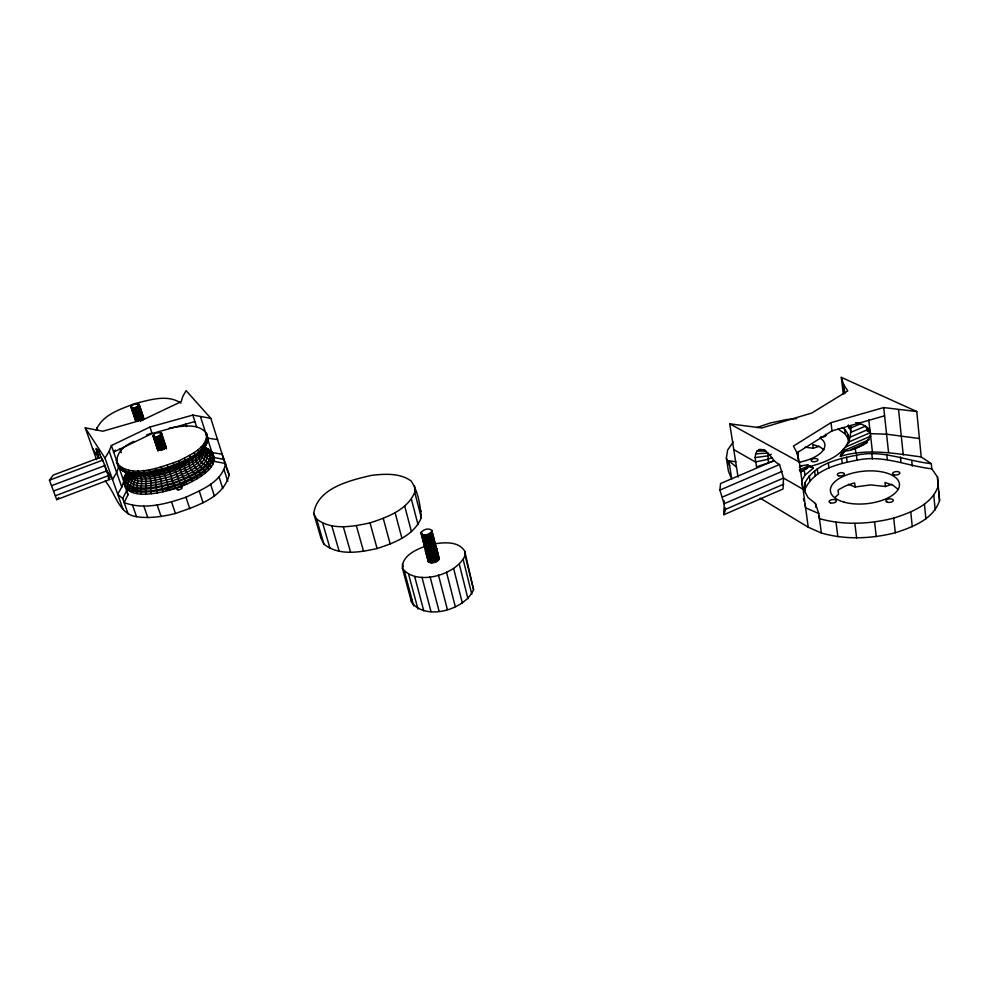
<?xml version="1.0" encoding="UTF-8"?>
<svg xmlns="http://www.w3.org/2000/svg" width="989" height="989" viewBox="0 0 989 989"><rect width="100%" height="100%" fill="white"/><g stroke="black" fill="none" stroke-linecap="round" stroke-linejoin="round"><path stroke-width="1.48" d="M848.921 442.837C849.502 437.051 847.425 430.623 842.282 427.52M848.377 435.247L848.253 441.984C841.379 456.72 824.344 462.518 809.756 466.573M181.061 486.501C193.572 481.742 228.187 464.521 207.888 448.734L204.822 448.252C217.073 464.793 183.546 476.228 172.556 480.864C160.886 483.609 126.753 494.203 126.963 473.484L124.75 475.672C118.309 505.33 167.141 491.706 181.061 486.501L174.225 467.785L179.973 464.805L179.083 460.8C189.727 455.002 207.764 448.066 206.528 433.454C198.109 422.365 181.172 426.482 169.292 428.064M939.55 500.533L937.461 476.995L931.786 468.798L931.304 463.68C906.258 460.961 882.225 449.439 856.437 455.237C837.411 458.896 814.392 464.286 804.848 483.077L804.366 490.495L807.939 497.467L815.443 503.512L818.768 513.489L821.34 533.009C845.434 539.945 871.148 538.832 895.305 532.762C912.587 527.125 933.307 519.423 939.55 500.533L938.796 491.36M805.244 492.559L804.848 483.077M931.304 463.68L921.216 456.943C894.415 453.382 866.982 448.227 840.378 456.349L842.677 449.711C850.404 444.308 850.861 433.998 850.874 425.418L851.22 428.41M842.677 449.711L845.224 451.033C863.595 449.76 885.785 429.313 855.708 422.575M724.282 500.891L723.911 514.688L783.028 489.011L783.498 478.07L779.542 464.509C771.494 461.356 769.009 448.289 758.983 449.624L756.956 451.145L755.645 453.852L755.126 457.548L756.523 466.882L773.633 460.985M801.646 483.275L803.068 489.271L783.498 478.07L724.035 503.772L719.918 490.087L720.561 483.522L773.942 460.676M214.316 458.636L212.672 453.444L205.885 450.576L203.375 447.213C214.18 463.668 182.668 474.015 171.839 478.688C160.23 481.309 128.508 491.582 127.47 471.79L127.445 476.006L123.625 482.348L125.418 487.552M313.748 513.476C317.222 487.923 350.539 480.234 371.654 475.326C384.845 473.867 399.717 472.829 411.09 480.938C418.137 491.422 420.288 505.194 421.289 517.63C414.168 535.506 394.055 543.01 377.093 548.536C359.885 552.307 338.745 556.177 323.91 544.111L321.066 538.473L313.748 513.476L316.554 518.953L323.91 544.111M206.528 433.454C211.077 443.863 200.421 452.838 192.929 458.191C177.983 467.995 160.292 473.706 142.428 474.572C114.835 477.675 106.355 453.58 133.849 441.354M127.247 471.765C133.874 488.022 158.203 479.393 171.097 476.451C183.126 471.283 207.789 463.965 203.511 447.077C198.097 456.226 210.706 457.907 213.031 463.952M127.161 489.493L126.332 486.464L129.843 479.591L128.607 473.323C142.923 481.037 160.379 475.214 174.818 470.554C185.685 465.547 200.705 460.12 203.549 447.053C203.301 463.099 182.693 469.058 170.368 474.287C157.177 477.576 139.696 483.448 128.088 473.607L128.31 477.922L124.602 484.548C140.055 497.195 163.012 488.628 180.023 483.448C192.484 477.415 213.562 470.158 212.672 453.444M735.927 461.776L728.844 460.763L731.724 478.985L728.473 471.382L726.359 458.068L727.62 450.044L733.183 442.058M186.773 484.116L181.061 472.618L179.417 466.882L179.701 464.904L185.227 462.296L184.523 458.204M724.764 509.483L723.911 514.688L725.308 509.483M797.703 456.3L798.568 451.318M124.75 475.672C118.507 499.346 156.447 491.236 168.439 488.442C185.178 482.607 208.741 476.006 213.698 456.695L211.498 454.717L206.305 452.616L203.907 449.043M105.217 481.037C115.429 492.658 118.643 514.243 136.569 516.728C149.611 518.644 162.752 516.604 175.436 513.476C195.55 506.343 223.539 498.184 229.176 474.807L222.129 454.161L211.955 452.616M126.777 490.148L127.964 494.846L124.157 502.61C144.283 510.213 166.449 503.846 185.957 497.207C201.187 489.975 222.105 482.113 225.603 463.52L214.86 461.467L214.007 458.785M96.205 430.104C102.201 414.688 120.646 409.137 134.801 403.611C149.302 400.063 167.425 393.894 180.888 403.116M161.652 433.528C153.023 442.652 149.166 430.759 161.516 433.12L166.152 447.028M128.15 513.959L122.723 498.53L117.703 494.191L121.771 487.095L123.823 481.223L118.767 466.721L116.653 472.519L112.523 479.529L106.515 470.158M139.103 404.414C132.415 413.501 126.283 402.622 139.103 404.414L143.405 417.21M123.106 509.533L104.97 458.105L109.186 451.231L111.361 445.557L149.945 427.038L192.806 415.083L210.805 418.31L226.506 468.02M425.047 546.361C415.392 549.847 401.707 556.152 402.412 568.255L411.56 602.202C425.641 621.29 465.226 609.756 473.558 589.592L464.756 551.232C458.673 541.131 444.444 542.269 434.319 543.913M206.726 438.226L207.467 441.255L205.65 445.532C193.696 455.237 206.676 459.737 211.238 466.833M205.663 440.921L206.417 443.937L199.444 452.826L198.616 456.411L201.299 462.333L207.579 466.857L208.704 469.812M192.163 481.507C190.37 475.041 182.075 469.824 184.832 462.456L198.233 453.976L202.04 449.661L201.262 446.657M402.412 568.255C416.097 586.798 456.906 574.856 465.09 555.385L464.756 551.232M127.26 473.892L123.427 479.925L124.243 482.892M425.789 549.872L425.455 551.405L428.435 561.913L431.55 562.84L434.468 562.432L437.15 561.307L439.227 558.958L436.668 548.351L435.481 547.226M428.991 552.962L434.604 551.429L436.668 548.351M202.04 449.661L197.516 454.334L189.554 459.848L188.54 462.197L189.962 468.032L196.032 475.709L197.132 478.713M207.282 449.043L209.952 450.502L204.303 447.387C224.515 462.432 184.313 479.022 173.211 482.83C161.949 486.341 119.236 496.688 126.889 472.458L125.467 475.561M421.03 533.454C423.824 536.421 430.042 534.579 431.872 531.204L431.847 530.5C429.028 527.557 422.859 529.387 421.005 532.75L428.435 561.913M818.496 515.788L819.448 518.656C843.679 525.431 869.467 524.207 893.71 518.125C911.005 512.45 931.799 504.922 938.202 486.056L937.461 476.995M126.036 472.989L124.144 478.33M316.554 518.953C331.661 530.734 352.752 526.605 370.022 522.872C387.02 517.321 407.245 510.077 414.737 492.324L414.614 486.118M122.723 498.53L126.555 490.804L125.368 486.118M725.518 507.852L724.529 509.792L783.832 484.078M805.528 488.096C815.01 469.281 838.017 463.853 857.03 460.206C882.794 454.433 906.777 466.042 931.786 468.798M801.572 480.877L805.009 475.202L813.403 468.032L807.469 464.917L799.631 465.943M202.621 449.426C185.438 469.639 153.023 480.901 127.532 472.173L129.46 472.915M49.45 480.209L53.245 475.066L101.101 457.103L104.995 465.535L109.73 479.504L56.707 499.655L49.45 480.209L102.868 460.108M157.795 448.029C155.409 452.937 169.725 448.314 164.928 445.73M115.416 450.057L113.648 452.097L152.121 433.528L194.895 421.586M135.654 418.693C133.626 422.711 145.16 419.732 143.108 416.703M429.065 558.921L428.027 561.27M199.444 452.826L200.606 451.528M845.224 451.033L840.378 456.349L843.976 450.613L869.22 439.697M56.707 499.655L58.784 497.64M834.963 497.479L838.536 494.302L838.042 490.309L838.969 489.481L845.261 486.032L852.926 483.349L854.681 482.991L855.164 486.971L870.728 484.907L885.452 486.514L891.744 484.289M800.385 472.161L809.942 466.276L813.403 468.032L807.469 464.917M205.774 443.529L206.676 442.911M797.159 452.739L832.021 430.87L884.599 415.8M921.216 456.943L916.778 411.535L883.709 407.567L830.995 422.649L793.438 446.076L797.245 453.283L799.372 462.061L808.236 527.211L821.34 533.009M203.042 448.759L204.599 446.756L203.833 443.74M435.889 561.95L433.343 552.06L435.642 550.688L438.176 560.565M198.233 453.976C190.42 461.072 203.264 466.833 205.477 472.816M799.26 469.923L808.73 465.831L809.942 466.276M800.237 471.432L806.999 468.514M850.552 449.686L867.501 442.355M863.904 444.296L866.611 443.121M858.563 447.003L864.188 444.568M867.266 431.439L869.702 430.388M848.686 441.996L869.64 432.972L865.437 426.123L850.676 432.453M722.465 497.047L782.027 471.382M799.359 466.944L802.067 465.782M845.459 447.065L870.79 436.137M719.918 490.087L779.542 464.509M849.897 437.262L867.341 429.758M771.296 454.285L767.402 455.941L755.126 457.548M771.803 457.61L767.625 459.391L755.423 461.999L733.764 449.587M850.985 427.891L860.146 423.972M189.554 459.848L190.395 458.426L189.542 455.447M116.455 462.493C130.325 479.962 161.825 466.61 179.083 460.8M146.52 435.073L150.649 433.405M161.256 467.08L165.237 475.808L169.094 490.42M53.641 490.989L106.936 470.813M55.372 495.761L108.555 475.585M51.613 485.673L104.995 465.535M173.322 463.173L174.41 467.105L162.752 470.888M805.083 447.176L813.267 448.277L819.226 446.224M756.61 427.631L770.258 422.983L786.75 419.534L796.639 418.619M155.174 468.551L160.107 477.057L163.061 491.879M149.203 469.664L150.291 472.569L153.419 474.596L155.075 477.984L157.14 492.955M156.88 472.309L162.901 470.838M151.441 493.647C149.079 487.416 154.061 477.452 146.149 473.941L131.265 473.842L122.846 470.974L121.61 468.081M803.229 470.937L801.288 471.37L799.644 470.504M431.884 552.443L426.63 552.542L429.189 562.407M151.132 473.372L157.177 472.223M102.72 460.973L98.208 450.935L96.131 448.376L97.651 454.68L100.408 454.31M151.552 473.261L145.593 474.065L143.479 470.381M124.799 469.305L126.023 472.198L128.533 472.903L120.374 469.404L119.137 466.524M755.645 453.852L767.835 453.061L768.465 463.198M96.761 451.738L99.58 451.565M142.329 474.164L146.149 473.941M756.956 451.145L765.894 450.996M96.242 449.587L99.098 449.55M116.282 460.108L118.655 467.537L121.523 468.465M207.888 448.734L211.93 452.282L209.804 450.452L204.797 448.771M758.983 449.624L764.732 449.698M870.629 433.689L886.589 434.183L919.411 438.523M738.054 477.094L729.746 423.824L761.765 427.99L811.722 413.056L847.758 390.927L843.704 384.696L841.305 377.353L916.778 411.535M132.167 473.706L134.974 474.015M217.518 439.586L207.331 438.115L212.548 454.211M96.551 459.625L85.252 427.866L102.905 431.216L144.035 419.348L181.197 401.645L182.755 396.589L186.093 390.618L210.805 418.31M213.575 457.437L224.33 459.465M129.744 473.162C142.589 473.521 135.654 486.403 136.68 493.301M425.455 551.405L427.829 552.727L423.168 534.802M855.164 486.971L850.095 484.956A9.457 4.463 -6.1 0 0 848.377 484.276M818.768 513.489L805.602 507.839L804.675 503.92M729.746 423.824L799.372 462.061M205.304 447.325L206.788 448.153M130.437 473.286C139.634 477.415 130.783 486.254 132.835 492.398M760.158 498.135L808.236 527.211M435.308 547.337L436.47 549.118L431.872 531.204M123.168 470.245L125.504 471.728M838.066 429.016L845.261 434.035L848.97 440.13M823.936 449.834L819.93 446.892L812.76 444.469L813.267 448.277M728.844 460.763L736.508 467.191M129.324 473.175C134.405 477.254 131.327 483.658 128.805 488.072L129.646 491.113M120.361 468.465L122.043 470.294M109.73 479.504L108.345 477.6L108.431 478.738M419.695 509.15L421.116 511.276M85.252 427.866L104.97 458.105M438.782 557.573L439.19 558.216M92.546 448.388L98.851 458.216L97.651 454.68M898.185 489.431L893.042 485.29L885.007 482.496L885.452 486.514M848.067 425.48L851.306 431.97M205.897 433.38L207.752 438.745M209.804 450.452C216.084 469.021 186.105 477.996 173.483 483.646C159.859 486.563 130.091 497.059 124.194 478.219M726.359 458.068L729.598 465.584M226.938 469.404L229.176 474.807M104.315 465.04L105.761 468.984M109.186 451.231L121.771 487.095M96.848 427.755L97.503 429.622M132.575 505.317L136.569 516.728M111.361 445.557L118.297 465.399M117.407 464.645C128.619 479.616 152.714 470.752 168.006 467.278C182.26 461.171 206.874 454.248 207.01 435.729M126.555 490.804L127.964 494.846M128.657 470.158L129.856 473.051C154.185 475.252 179.232 466.981 198.789 452.616L197.985 449.624M119.867 448.66L121.264 452.678M133.107 470.628L134.281 473.533L135.567 474.3C146.224 475.289 139.338 487.664 141.118 493.82M143.838 506.133L147.806 517.606M138.077 470.702L140.376 474.374C150.068 475.882 143.974 487.824 146.063 493.944M157.164 504.996L161.096 516.505M132.044 407.827L136.395 420.634M131.08 406.566L134.937 417.927M131.413 407.666L135.753 420.473M130.907 407.011L135.369 420.189M137.051 406.739L141.378 419.559M136.037 407.171L140.846 421.413M134.961 407.505L139.288 420.325M133.886 407.74L138.225 420.56M132.897 407.851L137.236 420.671M106.169 470.171L106.973 472.557M153.072 435.383L157.993 450.106M149.945 427.038L152.121 433.528M152.912 435.877L158.03 451.145M139.214 404.798L143.998 419.015M138.707 404.142L143.838 419.472M171.554 501.942L175.436 513.476M138.608 405.737L142.923 418.557M137.928 406.256L142.725 420.486M159.427 435.642L163.939 449.167M158.364 436.112L162.888 449.636M167.339 465.275L175.14 488.615M157.226 436.47L161.751 449.995M156.101 436.718L160.626 450.242M155.05 436.829L159.575 450.341M153.53 434.839L158.673 450.304M161.096 432.811L166.436 448.882M161.046 434.567L165.546 448.079M160.342 435.123L164.854 448.635M185.957 497.207L189.789 508.742M199.296 491.162L203.054 502.684M194.067 452.566L194.882 455.558L193.819 457.116C188.516 464.793 199.642 469.515 201.595 475.808M210.595 484.251L214.292 495.736M185.796 423.91L186.661 426.593M192.806 415.083L196.762 427.409M200.582 416.95L206.429 435.296M214.057 461.208L212.919 458.303L206.058 454.841L203.301 449.117M219.064 477.007L222.71 488.43M224.157 469.923L227.754 481.284M322.711 523.206L330.054 548.499M331.834 525.864L339.153 551.293M343.331 526.741L350.588 552.282M356.374 525.715L363.556 551.343M370.022 522.872L377.093 548.536M383.262 518.409L390.21 544.074M402.399 564.064L403.191 567.006M404.575 571.902L413.736 605.973M395.093 512.673L401.93 538.3M408.754 574.745L417.902 608.94M414.675 576.587L423.799 610.881M404.699 506.084L411.412 531.625M421.957 577.267L431.019 611.647M430.079 576.723L439.067 611.177M424.417 534.901L431.55 562.84M427.693 552.851L430.252 562.729M422.142 534.505L426.803 552.431M421.351 531.995L423.675 540.934M424.454 543.913L425.616 548.388M421.005 532.75L426.074 551.961L425.653 550.638M411.387 499.124L418.001 524.566M437.15 561.307L429.844 533.417M428.62 534.023L433.244 551.973M438.461 575.005L447.362 609.496M427.248 534.493L434.468 562.432M414.737 492.324L421.289 517.63M425.814 534.789L432.984 562.741M431.847 530.5L436.446 548.413M436.705 549.093L439.227 558.958M436.347 549.884L438.881 559.762M431.538 531.958L436.137 549.884M433.775 541.379L434.925 545.841M430.845 532.712L435.457 550.65M446.509 572.235L455.311 606.727M453.642 568.601L462.345 603.067M459.353 564.373L467.958 598.778M463.248 559.861L471.79 594.179M465.09 555.385L473.558 589.592M803.439 498.703L804.057 501.312M797.245 453.283L798.061 459.279M804.304 470.047L805.009 475.202M815.443 503.512L815.962 507.345M809.286 475.697L809.954 480.691M814.639 471.11L815.295 476.092M817.285 468.835L817.94 473.818M836.014 522.241L837.856 536.706M828.312 462.914L828.943 467.884M830.995 422.649L832.021 430.87M841.639 458.29L842.257 463.26M854.855 523.404L856.622 537.954M846.559 457.277L847.165 462.246M843.704 384.696L844.791 393.783M848.525 425.109L848.871 428.039M841.305 377.353L843.283 393.882M844.68 429.189L845.261 434.035M856.437 455.237L857.03 460.206M855.25 448.029L855.856 453.16M874.585 522.007L876.266 536.607M868.812 419.991L870.196 432.267M870.518 435.086L872.397 451.763M871.804 453.939L872.372 458.933M883.709 407.567L888.542 452.356M886.774 454.507L887.318 459.526M893.71 518.125L895.305 532.762M900.41 456.93L900.93 461.987M910.77 512.055L912.266 526.704M898.593 409.866L903.254 454.965M911.784 461.084L912.303 466.165M924.455 504.266L925.889 518.891M933.801 495.378L935.186 509.941M411.511 599.334L411.56 602.202M825.469 434.394A3.375 1.496 -7 0 1 825.086 436.409A3.375 1.496 -7 0 1 820.66 436.928M819.869 437.942A32.167 14.476 -7.4 0 1 798.58 462.345M184.646 484.177A26.715 10.52 -18.1 0 1 173.013 488.813M171.666 489.196A26.715 10.52 -18.1 0 1 166.251 490.408M887.356 502.214A3.746 1.78 -5.1 0 0 893.29 500.582A3.746 1.78 -5.1 0 0 888.11 499.086A3.746 1.78 -5.1 0 0 887.356 502.214M838.66 475.808A3.56 1.657 -6.3 0 0 844.359 474.25A3.56 1.657 -6.3 0 0 839.525 472.89A3.56 1.657 -6.3 0 0 838.66 475.808M844.371 502.227A34.689 16.319 -5.7 0 0 899.261 486.65A34.689 16.319 -5.7 0 0 851.146 473.508A34.689 16.319 -5.7 0 0 844.371 502.227M894.068 474.782A3.647 1.681 -5.3 0 0 899.842 473.199A3.647 1.681 -5.3 0 0 894.773 471.827A3.647 1.681 -5.3 0 0 894.068 474.782M830.488 502.857A3.659 1.743 -6.2 0 0 836.348 501.25A3.659 1.743 -6.2 0 0 831.415 499.766A3.659 1.743 -6.2 0 0 830.488 502.857M812.426 461.579A3.462 1.582 -6.9 0 0 817.99 460.058A3.462 1.582 -6.9 0 0 813.354 458.772A3.462 1.582 -6.9 0 0 812.426 461.579M178.094 489.839A2.856 1.15 -18.1 0 0 182.199 487.688A2.856 1.15 -18.1 0 0 178.082 487.775A2.856 1.15 -18.1 0 0 178.094 489.839"/></g></svg>
